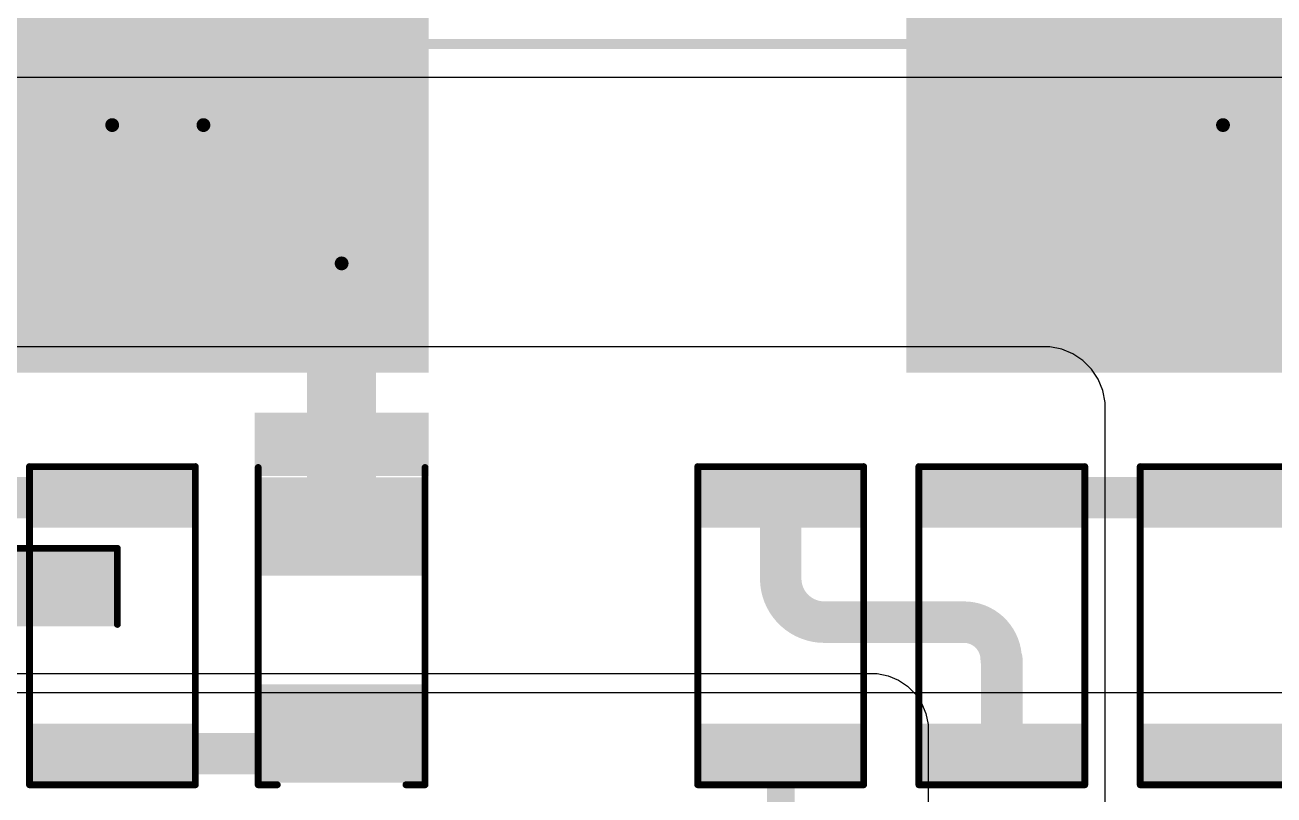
# Model space of a CAD drawing. Header units: inches. Extents: x -2 to 5376, y -4 to 5426.
# Drawn here: x 49.06 to 72.01, y 55.88 to 70.02 of the extents above; entities that cross this region are included whole.
import ezdxf

# ---------------------------------------------------------------- set-up
doc = ezdxf.new("R2010")
doc.units = ezdxf.units.IN
for name, color, linetype in [('Bottom Layer', 5, 'Continuous'), ('Bottom Overlay', 54, 'Continuous'), ('Bottom Paste', 16, 'Continuous'), ('Bottom Solder', 6, 'Continuous'), ('Layer 1', 16, 'Continuous'), ('Layer 2', 76, 'Continuous'), ('Top Layer', 1, 'Continuous'), ('Top Overlay', 2, 'Continuous'), ('Top Paste', 8, 'Continuous'), ('Top Solder', 216, 'Continuous')]:
    doc.layers.add(name, color=color, linetype=linetype)

# ---------------------------------------------------------------- blocks, each defined once
blk = doc.blocks.new('RES_2010_49')
at = {"layer": 'Top Layer'}
for points in [[(-2.8, 1.4), (-1.9, 1.4), (-1.9, -1.4), (-2.8, -1.4)], [(1.9, 1.4), (2.8, 1.4), (2.8, -1.4), (1.9, -1.4)]]:
    blk.add_hatch(color=1, dxfattribs=at).paths.add_polyline_path(points)
at = {"layer": 'Top Paste'}
for points in [[(-2.8, 1.4), (-1.9, 1.4), (-1.9, -1.4), (-2.8, -1.4)], [(1.9, 1.4), (2.8, 1.4), (2.8, -1.4), (1.9, -1.4)]]:
    blk.add_hatch(color=8, dxfattribs=at).paths.add_polyline_path(points)
at = {"layer": 'Top Solder'}
for points in [[(-2.902, 1.502), (-1.798, 1.502), (-1.798, -1.502), (-2.902, -1.502)], [(1.798, 1.502), (2.902, 1.502), (2.902, -1.502), (1.798, -1.502)]]:
    blk.add_hatch(color=216, dxfattribs=at).paths.add_polyline_path(points)
at = {"layer": 'Top Overlay'}
for points in [[(2.921, 1.524, 0.127, 0.127, 0), (-2.921, 1.524, 0.127, 0.127, 0)], [(-2.921, -1.524, 0.127, 0.127, 0), (-2.921, 1.524, 0.127, 0.127, 0)], [(2.921, -1.524, 0.127, 0.127, 0), (2.921, 1.524, 0.127, 0.127, 0)], [(2.921, -1.524, 0.127, 0.127, 0), (-2.921, -1.524, 0.127, 0.127, 0)]]:
    blk.add_lwpolyline(points, format="xyseb", dxfattribs=at)
for points in [[(-2.953, 1.524, 0.0635, 0.0635, 1), (-2.889, 1.524, 0.0635, 0.0635, 1)], [(-2.953, 1.524, 0.0635, 0.0635, 1), (-2.889, 1.524, 0.0635, 0.0635, 1)], [(2.889, 1.524, 0.0635, 0.0635, 1), (2.953, 1.524, 0.0635, 0.0635, 1)], [(2.889, 1.524, 0.0635, 0.0635, 1), (2.953, 1.524, 0.0635, 0.0635, 1)], [(-2.953, -1.524, 0.0635, 0.0635, 1), (-2.889, -1.524, 0.0635, 0.0635, 1)], [(-2.953, -1.524, 0.0635, 0.0635, 1), (-2.889, -1.524, 0.0635, 0.0635, 1)], [(2.889, -1.524, 0.0635, 0.0635, 1), (2.953, -1.524, 0.0635, 0.0635, 1)], [(2.889, -1.524, 0.0635, 0.0635, 1), (2.953, -1.524, 0.0635, 0.0635, 1)]]:
    blk.add_lwpolyline(points, format="xyseb", close=True, dxfattribs=at)
blk = doc.blocks.new('RES_2010_65')
at = {"layer": 'Top Layer'}
for points in [[(-2.8, 1.4), (-1.9, 1.4), (-1.9, -1.4), (-2.8, -1.4)], [(1.9, 1.4), (2.8, 1.4), (2.8, -1.4), (1.9, -1.4)]]:
    blk.add_hatch(color=1, dxfattribs=at).paths.add_polyline_path(points)
at = {"layer": 'Top Paste'}
for points in [[(-2.8, 1.4), (-1.9, 1.4), (-1.9, -1.4), (-2.8, -1.4)], [(1.9, 1.4), (2.8, 1.4), (2.8, -1.4), (1.9, -1.4)]]:
    blk.add_hatch(color=8, dxfattribs=at).paths.add_polyline_path(points)
at = {"layer": 'Top Solder'}
for points in [[(-2.902, 1.502), (-1.798, 1.502), (-1.798, -1.502), (-2.902, -1.502)], [(1.798, 1.502), (2.902, 1.502), (2.902, -1.502), (1.798, -1.502)]]:
    blk.add_hatch(color=216, dxfattribs=at).paths.add_polyline_path(points)
at = {"layer": 'Top Overlay'}
for points in [[(-2.921, -1.524, 0.127, 0.127, 0), (-2.921, 1.524, 0.127, 0.127, 0)], [(2.921, 1.524, 0.127, 0.127, 0), (-2.921, 1.524, 0.127, 0.127, 0)], [(2.921, -1.524, 0.127, 0.127, 0), (2.921, 1.524, 0.127, 0.127, 0)], [(2.921, -1.524, 0.127, 0.127, 0), (-2.921, -1.524, 0.127, 0.127, 0)]]:
    blk.add_lwpolyline(points, format="xyseb", dxfattribs=at)
for points in [[(-2.953, 1.524, 0.0635, 0.0635, 1), (-2.889, 1.524, 0.0635, 0.0635, 1)], [(-2.953, 1.524, 0.0635, 0.0635, 1), (-2.889, 1.524, 0.0635, 0.0635, 1)], [(2.889, 1.524, 0.0635, 0.0635, 1), (2.953, 1.524, 0.0635, 0.0635, 1)], [(2.889, 1.524, 0.0635, 0.0635, 1), (2.953, 1.524, 0.0635, 0.0635, 1)], [(-2.953, -1.524, 0.0635, 0.0635, 1), (-2.889, -1.524, 0.0635, 0.0635, 1)], [(-2.953, -1.524, 0.0635, 0.0635, 1), (-2.889, -1.524, 0.0635, 0.0635, 1)], [(2.889, -1.524, 0.0635, 0.0635, 1), (2.953, -1.524, 0.0635, 0.0635, 1)], [(2.889, -1.524, 0.0635, 0.0635, 1), (2.953, -1.524, 0.0635, 0.0635, 1)]]:
    blk.add_lwpolyline(points, format="xyseb", close=True, dxfattribs=at)
blk = doc.blocks.new('RES_2010_66')
at = {"layer": 'Top Layer'}
for points in [[(-2.8, 1.4), (-1.9, 1.4), (-1.9, -1.4), (-2.8, -1.4)], [(1.9, 1.4), (2.8, 1.4), (2.8, -1.4), (1.9, -1.4)]]:
    blk.add_hatch(color=1, dxfattribs=at).paths.add_polyline_path(points)
at = {"layer": 'Top Paste'}
for points in [[(-2.8, 1.4), (-1.9, 1.4), (-1.9, -1.4), (-2.8, -1.4)], [(1.9, 1.4), (2.8, 1.4), (2.8, -1.4), (1.9, -1.4)]]:
    blk.add_hatch(color=8, dxfattribs=at).paths.add_polyline_path(points)
at = {"layer": 'Top Solder'}
for points in [[(-2.902, 1.502), (-1.798, 1.502), (-1.798, -1.502), (-2.902, -1.502)], [(1.798, 1.502), (2.902, 1.502), (2.902, -1.502), (1.798, -1.502)]]:
    blk.add_hatch(color=216, dxfattribs=at).paths.add_polyline_path(points)
at = {"layer": 'Top Overlay'}
for points in [[(-2.921, 1.524, 0.127, 0.127, 0), (-2.921, -1.524, 0.127, 0.127, 0)], [(-2.921, 1.524, 0.127, 0.127, 0), (2.921, 1.524, 0.127, 0.127, 0)], [(2.921, 1.524, 0.127, 0.127, 0), (2.921, -1.524, 0.127, 0.127, 0)], [(-2.921, -1.524, 0.127, 0.127, 0), (2.921, -1.524, 0.127, 0.127, 0)]]:
    blk.add_lwpolyline(points, format="xyseb", dxfattribs=at)
for points in [[(-2.953, 1.524, 0.0635, 0.0635, 1), (-2.889, 1.524, 0.0635, 0.0635, 1)], [(-2.953, 1.524, 0.0635, 0.0635, 1), (-2.889, 1.524, 0.0635, 0.0635, 1)], [(2.889, 1.524, 0.0635, 0.0635, 1), (2.953, 1.524, 0.0635, 0.0635, 1)], [(2.889, 1.524, 0.0635, 0.0635, 1), (2.953, 1.524, 0.0635, 0.0635, 1)], [(-2.953, -1.524, 0.0635, 0.0635, 1), (-2.889, -1.524, 0.0635, 0.0635, 1)], [(-2.953, -1.524, 0.0635, 0.0635, 1), (-2.889, -1.524, 0.0635, 0.0635, 1)], [(2.889, -1.524, 0.0635, 0.0635, 1), (2.953, -1.524, 0.0635, 0.0635, 1)], [(2.889, -1.524, 0.0635, 0.0635, 1), (2.953, -1.524, 0.0635, 0.0635, 1)]]:
    blk.add_lwpolyline(points, format="xyseb", close=True, dxfattribs=at)
blk = doc.blocks.new('RES_2010_67')
at = {"layer": 'Top Layer'}
for points in [[(-2.8, 1.4), (-1.9, 1.4), (-1.9, -1.4), (-2.8, -1.4)], [(1.9, 1.4), (2.8, 1.4), (2.8, -1.4), (1.9, -1.4)]]:
    blk.add_hatch(color=1, dxfattribs=at).paths.add_polyline_path(points)
at = {"layer": 'Top Paste'}
for points in [[(-2.8, 1.4), (-1.9, 1.4), (-1.9, -1.4), (-2.8, -1.4)], [(1.9, 1.4), (2.8, 1.4), (2.8, -1.4), (1.9, -1.4)]]:
    blk.add_hatch(color=8, dxfattribs=at).paths.add_polyline_path(points)
at = {"layer": 'Top Solder'}
for points in [[(-2.902, 1.502), (-1.798, 1.502), (-1.798, -1.502), (-2.902, -1.502)], [(1.798, 1.502), (2.902, 1.502), (2.902, -1.502), (1.798, -1.502)]]:
    blk.add_hatch(color=216, dxfattribs=at).paths.add_polyline_path(points)
at = {"layer": 'Top Overlay'}
for points in [[(-2.921, 1.524, 0.127, 0.127, 0), (-2.921, -1.524, 0.127, 0.127, 0)], [(-2.921, 1.524, 0.127, 0.127, 0), (2.921, 1.524, 0.127, 0.127, 0)], [(2.921, 1.524, 0.127, 0.127, 0), (2.921, -1.524, 0.127, 0.127, 0)], [(-2.921, -1.524, 0.127, 0.127, 0), (2.921, -1.524, 0.127, 0.127, 0)]]:
    blk.add_lwpolyline(points, format="xyseb", dxfattribs=at)
for points in [[(-2.953, 1.524, 0.0635, 0.0635, 1), (-2.889, 1.524, 0.0635, 0.0635, 1)], [(-2.953, 1.524, 0.0635, 0.0635, 1), (-2.889, 1.524, 0.0635, 0.0635, 1)], [(2.889, 1.524, 0.0635, 0.0635, 1), (2.953, 1.524, 0.0635, 0.0635, 1)], [(2.889, 1.524, 0.0635, 0.0635, 1), (2.953, 1.524, 0.0635, 0.0635, 1)], [(-2.953, -1.524, 0.0635, 0.0635, 1), (-2.889, -1.524, 0.0635, 0.0635, 1)], [(-2.953, -1.524, 0.0635, 0.0635, 1), (-2.889, -1.524, 0.0635, 0.0635, 1)], [(2.889, -1.524, 0.0635, 0.0635, 1), (2.953, -1.524, 0.0635, 0.0635, 1)], [(2.889, -1.524, 0.0635, 0.0635, 1), (2.953, -1.524, 0.0635, 0.0635, 1)]]:
    blk.add_lwpolyline(points, format="xyseb", close=True, dxfattribs=at)
blk = doc.blocks.new('D2PAK_88')
at = {"layer": 'Top Layer'}
for points in [[(-5.715, 9.78), (5.715, 9.78), (5.715, 0.89), (-5.715, 0.89)], [(-3.58, -3.43), (-1.5, -3.43), (-1.5, -7.24), (-3.58, -7.24)], [(1.5, -3.43), (3.58, -3.43), (3.58, -7.24), (1.5, -7.24)]]:
    blk.add_hatch(color=1, dxfattribs=at).paths.add_polyline_path(points)
at = {"layer": 'Top Paste'}
for points in [[(-5.715, 9.78), (5.715, 9.78), (5.715, 0.89), (-5.715, 0.89)], [(-3.58, -3.43), (-1.5, -3.43), (-1.5, -7.24), (-3.58, -7.24)], [(1.5, -3.43), (3.58, -3.43), (3.58, -7.24), (1.5, -7.24)]]:
    blk.add_hatch(color=8, dxfattribs=at).paths.add_polyline_path(points)
at = {"layer": 'Top Solder'}
for points in [[(-5.817, 9.882), (5.817, 9.882), (5.817, 0.788), (-5.817, 0.788)], [(-3.682, -3.328), (-1.398, -3.328), (-1.398, -7.342), (-3.682, -7.342)], [(1.398, -3.328), (3.682, -3.328), (3.682, -7.342), (1.398, -7.342)]]:
    blk.add_hatch(color=216, dxfattribs=at).paths.add_polyline_path(points)
at = {"layer": 'Top Overlay'}
for points in [[(-5.207, 0.508, 0.254, 0.254, 0), (-5.207, -1.626, 0.254, 0.254, 0)], [(5.105, 0.508, 0.254, 0.254, 0), (5.105, -1.626, 0.254, 0.254, 0)], [(5.105, -1.626, 0.254, 0.254, 0), (-5.207, -1.626, 0.254, 0.254, 0)], [(-3.835, -5.334, 0.254, 0.254, 0), (-3.962, -5.207, 0.254, 0.254, 0)], [(-3.962, -5.207, 0.254, 0.254, 0), (-3.962, -5.461, 0.254, 0.254, 0)], [(-3.835, -5.334, 0.254, 0.254, 0), (-3.962, -5.461, 0.254, 0.254, 0)]]:
    blk.add_lwpolyline(points, format="xyseb", dxfattribs=at)
for points in [[(-5.27, 0.508, 0.127, 0.127, 1), (-5.144, 0.508, 0.127, 0.127, 1)], [(5.042, 0.508, 0.127, 0.127, 1), (5.169, 0.508, 0.127, 0.127, 1)], [(-5.27, -1.626, 0.127, 0.127, 1), (-5.144, -1.626, 0.127, 0.127, 1)], [(-5.27, -1.626, 0.127, 0.127, 1), (-5.144, -1.626, 0.127, 0.127, 1)], [(5.042, -1.626, 0.127, 0.127, 1), (5.169, -1.626, 0.127, 0.127, 1)], [(5.042, -1.626, 0.127, 0.127, 1), (5.169, -1.626, 0.127, 0.127, 1)], [(-4.026, -5.207, 0.127, 0.127, 1), (-3.899, -5.207, 0.127, 0.127, 1)], [(-4.026, -5.207, 0.127, 0.127, 1), (-3.899, -5.207, 0.127, 0.127, 1)], [(-3.899, -5.334, 0.127, 0.127, 1), (-3.772, -5.334, 0.127, 0.127, 1)], [(-3.899, -5.334, 0.127, 0.127, 1), (-3.772, -5.334, 0.127, 0.127, 1)], [(-4.026, -5.461, 0.127, 0.127, 1), (-3.899, -5.461, 0.127, 0.127, 1)], [(-4.026, -5.461, 0.127, 0.127, 1), (-3.899, -5.461, 0.127, 0.127, 1)]]:
    blk.add_lwpolyline(points, format="xyseb", close=True, dxfattribs=at)
blk = doc.blocks.new('D2PAK_90')
at = {"layer": 'Top Layer'}
for points in [[(-5.715, 9.78), (5.715, 9.78), (5.715, 0.89), (-5.715, 0.89)], [(-3.58, -3.43), (-1.5, -3.43), (-1.5, -7.24), (-3.58, -7.24)], [(1.5, -3.43), (3.58, -3.43), (3.58, -7.24), (1.5, -7.24)]]:
    blk.add_hatch(color=1, dxfattribs=at).paths.add_polyline_path(points)
at = {"layer": 'Top Paste'}
for points in [[(-5.715, 9.78), (5.715, 9.78), (5.715, 0.89), (-5.715, 0.89)], [(-3.58, -3.43), (-1.5, -3.43), (-1.5, -7.24), (-3.58, -7.24)], [(1.5, -3.43), (3.58, -3.43), (3.58, -7.24), (1.5, -7.24)]]:
    blk.add_hatch(color=8, dxfattribs=at).paths.add_polyline_path(points)
at = {"layer": 'Top Solder'}
for points in [[(-5.817, 9.882), (5.817, 9.882), (5.817, 0.788), (-5.817, 0.788)], [(-3.682, -3.328), (-1.398, -3.328), (-1.398, -7.342), (-3.682, -7.342)], [(1.398, -3.328), (3.682, -3.328), (3.682, -7.342), (1.398, -7.342)]]:
    blk.add_hatch(color=216, dxfattribs=at).paths.add_polyline_path(points)
at = {"layer": 'Top Overlay'}
for points in [[(-5.207, 0.508, 0.254, 0.254, 0), (-5.207, -1.626, 0.254, 0.254, 0)], [(5.105, 0.508, 0.254, 0.254, 0), (5.105, -1.626, 0.254, 0.254, 0)], [(5.105, -1.626, 0.254, 0.254, 0), (-5.207, -1.626, 0.254, 0.254, 0)], [(-3.962, -5.207, 0.254, 0.254, 0), (-3.962, -5.461, 0.254, 0.254, 0)], [(-3.835, -5.334, 0.254, 0.254, 0), (-3.962, -5.207, 0.254, 0.254, 0)], [(-3.835, -5.334, 0.254, 0.254, 0), (-3.962, -5.461, 0.254, 0.254, 0)]]:
    blk.add_lwpolyline(points, format="xyseb", dxfattribs=at)
for points in [[(-5.27, 0.508, 0.127, 0.127, 1), (-5.144, 0.508, 0.127, 0.127, 1)], [(5.042, 0.508, 0.127, 0.127, 1), (5.169, 0.508, 0.127, 0.127, 1)], [(-5.27, -1.626, 0.127, 0.127, 1), (-5.144, -1.626, 0.127, 0.127, 1)], [(-5.27, -1.626, 0.127, 0.127, 1), (-5.144, -1.626, 0.127, 0.127, 1)], [(5.042, -1.626, 0.127, 0.127, 1), (5.169, -1.626, 0.127, 0.127, 1)], [(5.042, -1.626, 0.127, 0.127, 1), (5.169, -1.626, 0.127, 0.127, 1)], [(-4.026, -5.207, 0.127, 0.127, 1), (-3.899, -5.207, 0.127, 0.127, 1)], [(-4.026, -5.207, 0.127, 0.127, 1), (-3.899, -5.207, 0.127, 0.127, 1)], [(-3.899, -5.334, 0.127, 0.127, 1), (-3.772, -5.334, 0.127, 0.127, 1)], [(-3.899, -5.334, 0.127, 0.127, 1), (-3.772, -5.334, 0.127, 0.127, 1)], [(-4.026, -5.461, 0.127, 0.127, 1), (-3.899, -5.461, 0.127, 0.127, 1)], [(-4.026, -5.461, 0.127, 0.127, 1), (-3.899, -5.461, 0.127, 0.127, 1)]]:
    blk.add_lwpolyline(points, format="xyseb", close=True, dxfattribs=at)
blk = doc.blocks.new('SMA_DO_214AC__93')
at = {"layer": 'Top Layer'}
for points in [[(-2.7, 1.4), (-1.1, 1.4), (-1.1, -1.4), (-2.7, -1.4)], [(1.1, 1.4), (2.7, 1.4), (2.7, -1.4), (1.1, -1.4)]]:
    blk.add_hatch(color=1, dxfattribs=at).paths.add_polyline_path(points)
at = {"layer": 'Top Overlay'}
blk.add_hatch(color=2, dxfattribs=at).paths.add_polyline_path([(-3.992, -1.6), (-2.825, -1.6), (-2.825, 1.6), (-3.992, 1.6)])
at = {"layer": 'Top Paste'}
for points in [[(-2.7, 1.4), (-1.1, 1.4), (-1.1, -1.4), (-2.7, -1.4)], [(1.1, 1.4), (2.7, 1.4), (2.7, -1.4), (1.1, -1.4)]]:
    blk.add_hatch(color=8, dxfattribs=at).paths.add_polyline_path(points)
at = {"layer": 'Top Solder'}
for points in [[(-2.802, 1.502), (-0.998, 1.502), (-0.998, -1.502), (-2.802, -1.502)], [(0.998, 1.502), (2.802, 1.502), (2.802, -1.502), (0.998, -1.502)]]:
    blk.add_hatch(color=216, dxfattribs=at).paths.add_polyline_path(points)
at = {"layer": 'Top Overlay'}
for points in [[(2.842, 1.533, 0.127, 0.127, 0), (-2.983, 1.533, 0.127, 0.127, 0)], [(2.842, 1.183, 0.127, 0.127, 0), (2.842, 1.533, 0.127, 0.127, 0)], [(2.842, -1.533, 0.127, 0.127, 0), (2.842, -1.183, 0.127, 0.127, 0)], [(2.842, -1.533, 0.127, 0.127, 0), (-2.983, -1.533, 0.127, 0.127, 0)]]:
    blk.add_lwpolyline(points, format="xyseb", dxfattribs=at)
for points in [[(-3.015, 1.533, 0.0635, 0.0635, 1), (-2.951, 1.533, 0.0635, 0.0635, 1)], [(2.811, 1.533, 0.0635, 0.0635, 1), (2.874, 1.533, 0.0635, 0.0635, 1)], [(2.811, 1.533, 0.0635, 0.0635, 1), (2.874, 1.533, 0.0635, 0.0635, 1)], [(2.811, 1.183, 0.0635, 0.0635, 1), (2.874, 1.183, 0.0635, 0.0635, 1)], [(2.811, -1.183, 0.0635, 0.0635, 1), (2.874, -1.183, 0.0635, 0.0635, 1)], [(-3.015, -1.533, 0.0635, 0.0635, 1), (-2.951, -1.533, 0.0635, 0.0635, 1)], [(2.811, -1.533, 0.0635, 0.0635, 1), (2.874, -1.533, 0.0635, 0.0635, 1)], [(2.811, -1.533, 0.0635, 0.0635, 1), (2.874, -1.533, 0.0635, 0.0635, 1)]]:
    blk.add_lwpolyline(points, format="xyseb", close=True, dxfattribs=at)
blk = doc.blocks.new('C___2220_B_101')
at = {"layer": 'Bottom Layer'}
for points in [[(-3.2, 2.6), (-2, 2.6), (-2, -2.6), (-3.2, -2.6)], [(2, 2.6), (3.2, 2.6), (3.2, -2.6), (2, -2.6)]]:
    blk.add_hatch(color=5, dxfattribs=at).paths.add_polyline_path(points)
at = {"layer": 'Bottom Paste'}
for points in [[(-3.2, 2.6), (-2, 2.6), (-2, -2.6), (-3.2, -2.6)], [(2, 2.6), (3.2, 2.6), (3.2, -2.6), (2, -2.6)]]:
    blk.add_hatch(color=16, dxfattribs=at).paths.add_polyline_path(points)
at = {"layer": 'Bottom Solder'}
for points in [[(-3.302, 2.702), (-1.898, 2.702), (-1.898, -2.702), (-3.302, -2.702)], [(1.898, 2.702), (3.302, 2.702), (3.302, -2.702), (1.898, -2.702)]]:
    blk.add_hatch(color=6, dxfattribs=at).paths.add_polyline_path(points)
at = {"layer": 'Bottom Overlay'}
for points in [[(-3.327, -2.749, 0.127, 0.127, 0), (-3.327, 2.749, 0.127, 0.127, 0)], [(-1.93, 2.749, 0.127, 0.127, 0), (-3.327, 2.749, 0.127, 0.127, 0)], [(3.327, 2.749, 0.127, 0.127, 0), (1.93, 2.749, 0.127, 0.127, 0)], [(3.327, -2.749, 0.127, 0.127, 0), (3.327, 2.749, 0.127, 0.127, 0)], [(-1.93, -2.749, 0.127, 0.127, 0), (-3.327, -2.749, 0.127, 0.127, 0)], [(3.327, -2.749, 0.127, 0.127, 0), (1.93, -2.749, 0.127, 0.127, 0)]]:
    blk.add_lwpolyline(points, format="xyseb", dxfattribs=at)
for points in [[(-3.359, 2.749, 0.0635, 0.0635, 1), (-3.296, 2.749, 0.0635, 0.0635, 1)], [(-3.359, 2.749, 0.0635, 0.0635, 1), (-3.296, 2.749, 0.0635, 0.0635, 1)], [(-1.962, 2.749, 0.0635, 0.0635, 1), (-1.899, 2.749, 0.0635, 0.0635, 1)], [(1.899, 2.749, 0.0635, 0.0635, 1), (1.962, 2.749, 0.0635, 0.0635, 1)], [(3.296, 2.749, 0.0635, 0.0635, 1), (3.359, 2.749, 0.0635, 0.0635, 1)], [(3.296, 2.749, 0.0635, 0.0635, 1), (3.359, 2.749, 0.0635, 0.0635, 1)], [(-3.359, -2.749, 0.0635, 0.0635, 1), (-3.296, -2.749, 0.0635, 0.0635, 1)], [(-3.359, -2.749, 0.0635, 0.0635, 1), (-3.296, -2.749, 0.0635, 0.0635, 1)], [(-1.962, -2.749, 0.0635, 0.0635, 1), (-1.899, -2.749, 0.0635, 0.0635, 1)], [(1.899, -2.749, 0.0635, 0.0635, 1), (1.962, -2.749, 0.0635, 0.0635, 1)], [(3.296, -2.749, 0.0635, 0.0635, 1), (3.359, -2.749, 0.0635, 0.0635, 1)], [(3.296, -2.749, 0.0635, 0.0635, 1), (3.359, -2.749, 0.0635, 0.0635, 1)]]:
    blk.add_lwpolyline(points, format="xyseb", close=True, dxfattribs=at)

msp = doc.modelspace()

# ---------------------------------------------------------------- linework, layer by layer
at = {"layer": 'Bottom Layer'}
for p, q in [((67.781, 64.11), (39.244, 64.11)), ((67.892, 64.11), (67.781, 64.11)), ((67.781, 64.11), (67.781, 64.11)), ((68.11, 64.066), (67.892, 64.11)), ((68.316, 63.981), (68.11, 64.066)), ((68.501, 63.857), (68.316, 63.981)), ((68.658, 63.7), (68.501, 63.857)), ((68.782, 63.515), (68.658, 63.7)), ((68.867, 63.31), (68.782, 63.515)), ((68.91, 63.091), (68.867, 63.31)), ((68.91, 62.98), (68.91, 63.091)), ((68.91, 38.97), (68.91, 62.98)), ((25.349, 58.115), (64.618, 58.115)), ((64.618, 58.115), (64.72, 58.11)), ((64.72, 58.11), (64.92, 58.07)), ((64.92, 58.07), (65.109, 57.992)), ((65.109, 57.992), (65.278, 57.879)), ((65.278, 57.879), (65.423, 57.734)), ((65.423, 57.734), (65.536, 57.565)), ((65.536, 57.565), (65.614, 57.376)), ((65.614, 57.376), (65.654, 57.176)), ((65.654, 57.176), (65.659, 57.074)), ((65.659, 57.074), (65.659, 57.074)), ((65.659, 57.074), (65.659, 40.767))]:
    msp.add_line(p, q, dxfattribs=at)
for points in [[(52.657, 67.238, 0.508, 0.508, 0), (52.657, 79.294, 0.508, 0.508, 0)], [(53.797, 66.129, 0.508, 0.508, 0), (53.797, 78.228, 0.508, 0.508, 0)], [(52.657, 67.238, 0.508, 0.508, -0.414214), (52.017, 66.599, 0.508, 0.508, 0)], [(38.684, 66.599, 0.508, 0.508, 0), (52.017, 66.599, 0.508, 0.508, 0)], [(53.797, 66.129, 0.508, 0.508, -0.414214), (53.102, 65.434, 0.508, 0.508, 0)], [(35.104, 65.434, 0.508, 0.508, 0), (53.102, 65.434, 0.508, 0.508, 0)]]:
    msp.add_lwpolyline(points, format="xyseb", dxfattribs=at)
for points in [[(52.53, 67.238, 0.254, 0.254, 1), (52.784, 67.238, 0.254, 0.254, 1)], [(52.53, 67.238, 0.254, 0.254, 1), (52.784, 67.238, 0.254, 0.254, 1)], [(51.89, 66.599, 0.254, 0.254, 1), (52.144, 66.599, 0.254, 0.254, 1)], [(51.89, 66.599, 0.254, 0.254, 1), (52.144, 66.599, 0.254, 0.254, 1)], [(53.67, 66.129, 0.254, 0.254, 1), (53.924, 66.129, 0.254, 0.254, 1)], [(53.67, 66.129, 0.254, 0.254, 1), (53.924, 66.129, 0.254, 0.254, 1)], [(52.975, 65.434, 0.254, 0.254, 1), (53.229, 65.434, 0.254, 0.254, 1)], [(52.975, 65.434, 0.254, 0.254, 1), (53.229, 65.434, 0.254, 0.254, 1)]]:
    msp.add_lwpolyline(points, format="xyseb", close=True, dxfattribs=at)
at = {"layer": 'Layer 1'}
msp.add_line((89.027, 57.76), (-1.052, 57.76), dxfattribs=at)
at = {"layer": 'Layer 2'}
for p, q in [((39.815, 69.064), (109.576, 69.064)), ((89.027, 57.76), (24.245, 57.76))]:
    msp.add_line(p, q, dxfattribs=at)
msp.add_lwpolyline([(39.815, 69.672, 0.178, 0.178, 0), (109.576, 69.672, 0.178, 0.178, 0)], format="xyseb", dxfattribs=at)
at = {"layer": 'Top Layer'}
for points in [[(50.66, 68.183, 0.254, 0.254, 0), (52.336, 68.183, 0.254, 0.254, 0)], [(52.336, 68.183, 0.254, 0.254, -0.414214), (54.876, 65.643, 0.254, 0.254, 0)], [(71.074, 68.183, 0.254, 0.254, 0), (72.751, 68.183, 0.254, 0.254, 0)], [(54.876, 60.811, 1.27, 1.27, 0), (54.876, 65.643, 1.27, 1.27, 0)], [(46.596, 61.34, 0.762, 0.762, 0), (50.664, 61.34, 0.762, 0.762, 0)], [(50.664, 61.34, 0.762, 0.762, 0), (50.664, 61.34, 0.762, 0.762, 0)], [(62.946, 59.856, 0.762, 0.762, 0), (62.946, 61.34, 0.762, 0.762, 0)], [(67.01, 61.34, 0.762, 0.762, 0), (71.078, 61.34, 0.762, 0.762, 0)], [(63.747, 59.055, 0.762, 0.762, -0.414214), (62.946, 59.856, 0.762, 0.762, 0)], [(63.747, 59.055, 0.762, 0.762, 0), (66.313, 59.055, 0.762, 0.762, 0)], [(66.313, 59.055, 0.762, 0.762, -0.414214), (66.998, 58.369, 0.762, 0.762, 0)], [(66.998, 58.369, 0.762, 0.762, 0), (67.01, 58.369, 0.762, 0.762, 0)], [(67.01, 56.64, 0.762, 0.762, 0), (67.01, 58.369, 0.762, 0.762, 0)], [(54.876, 57.011, 0.762, 0.762, -0.414214), (54.505, 56.64, 0.762, 0.762, 0)], [(50.664, 56.64, 0.762, 0.762, 0), (54.505, 56.64, 0.762, 0.762, 0)], [(71.078, 56.64, 0.762, 0.762, 0), (74.92, 56.64, 0.762, 0.762, 0)], [(62.946, 55.28, 0.508, 0.508, 0), (62.946, 56.64, 0.508, 0.508, 0)]]:
    msp.add_lwpolyline(points, format="xyseb", dxfattribs=at)
for points in [[(50.596, 68.183, 0.127, 0.127, 1), (50.723, 68.183, 0.127, 0.127, 1)], [(52.273, 68.183, 0.127, 0.127, 1), (52.4, 68.183, 0.127, 0.127, 1)], [(52.273, 68.183, 0.127, 0.127, 1), (52.4, 68.183, 0.127, 0.127, 1)], [(71.011, 68.183, 0.127, 0.127, 1), (71.138, 68.183, 0.127, 0.127, 1)], [(54.559, 65.643, 0.635, 0.635, 1), (55.194, 65.643, 0.635, 0.635, 1)], [(54.813, 65.643, 0.127, 0.127, 1), (54.94, 65.643, 0.127, 0.127, 1)], [(50.473, 61.34, 0.381, 0.381, 1), (50.854, 61.34, 0.381, 0.381, 1)], [(50.473, 61.34, 0.381, 0.381, 1), (50.854, 61.34, 0.381, 0.381, 1)], [(50.473, 61.34, 0.381, 0.381, 1), (50.854, 61.34, 0.381, 0.381, 1)], [(62.756, 61.34, 0.381, 0.381, 1), (63.137, 61.34, 0.381, 0.381, 1)], [(66.82, 61.34, 0.381, 0.381, 1), (67.201, 61.34, 0.381, 0.381, 1)], [(70.888, 61.34, 0.381, 0.381, 1), (71.269, 61.34, 0.381, 0.381, 1)], [(54.559, 60.811, 0.635, 0.635, 1), (55.194, 60.811, 0.635, 0.635, 1)], [(62.756, 59.856, 0.381, 0.381, 1), (63.137, 59.856, 0.381, 0.381, 1)], [(62.756, 59.856, 0.381, 0.381, 1), (63.137, 59.856, 0.381, 0.381, 1)], [(63.557, 59.055, 0.381, 0.381, 1), (63.938, 59.055, 0.381, 0.381, 1)], [(63.557, 59.055, 0.381, 0.381, 1), (63.938, 59.055, 0.381, 0.381, 1)], [(66.122, 59.055, 0.381, 0.381, 1), (66.503, 59.055, 0.381, 0.381, 1)], [(66.122, 59.055, 0.381, 0.381, 1), (66.503, 59.055, 0.381, 0.381, 1)], [(66.808, 58.369, 0.381, 0.381, 1), (67.189, 58.369, 0.381, 0.381, 1)], [(66.808, 58.369, 0.381, 0.381, 1), (67.189, 58.369, 0.381, 0.381, 1)], [(66.82, 58.369, 0.381, 0.381, 1), (67.201, 58.369, 0.381, 0.381, 1)], [(66.82, 58.369, 0.381, 0.381, 1), (67.201, 58.369, 0.381, 0.381, 1)], [(54.686, 57.011, 0.381, 0.381, 1), (55.067, 57.011, 0.381, 0.381, 1)], [(50.473, 56.64, 0.381, 0.381, 1), (50.854, 56.64, 0.381, 0.381, 1)], [(54.314, 56.64, 0.381, 0.381, 1), (54.695, 56.64, 0.381, 0.381, 1)], [(54.314, 56.64, 0.381, 0.381, 1), (54.695, 56.64, 0.381, 0.381, 1)], [(66.82, 56.64, 0.381, 0.381, 1), (67.201, 56.64, 0.381, 0.381, 1)], [(70.888, 56.64, 0.381, 0.381, 1), (71.269, 56.64, 0.381, 0.381, 1)], [(62.819, 56.64, 0.254, 0.254, 1), (63.073, 56.64, 0.254, 0.254, 1)]]:
    msp.add_lwpolyline(points, format="xyseb", close=True, dxfattribs=at)

# ---------------------------------------------------------------- block references
for name, p, rotation in [('D2PAK_88', (50.66, 73.518), 180), ('D2PAK_90', (71.074, 73.518), 180), ('SMA_DO_214AC__93', (54.876, 58.911), 270), ('RES_2010_49', (50.664, 58.99), 270), ('RES_2010_67', (62.946, 58.99), 90), ('RES_2010_66', (67.01, 58.99), 90), ('RES_2010_65', (71.078, 58.99), 270), ('C___2220_B_101', (48.006, 57.083), 270)]:
    msp.add_blockref(name, p, dxfattribs=dict(rotation=rotation))

doc.saveas('drawing.dxf')
